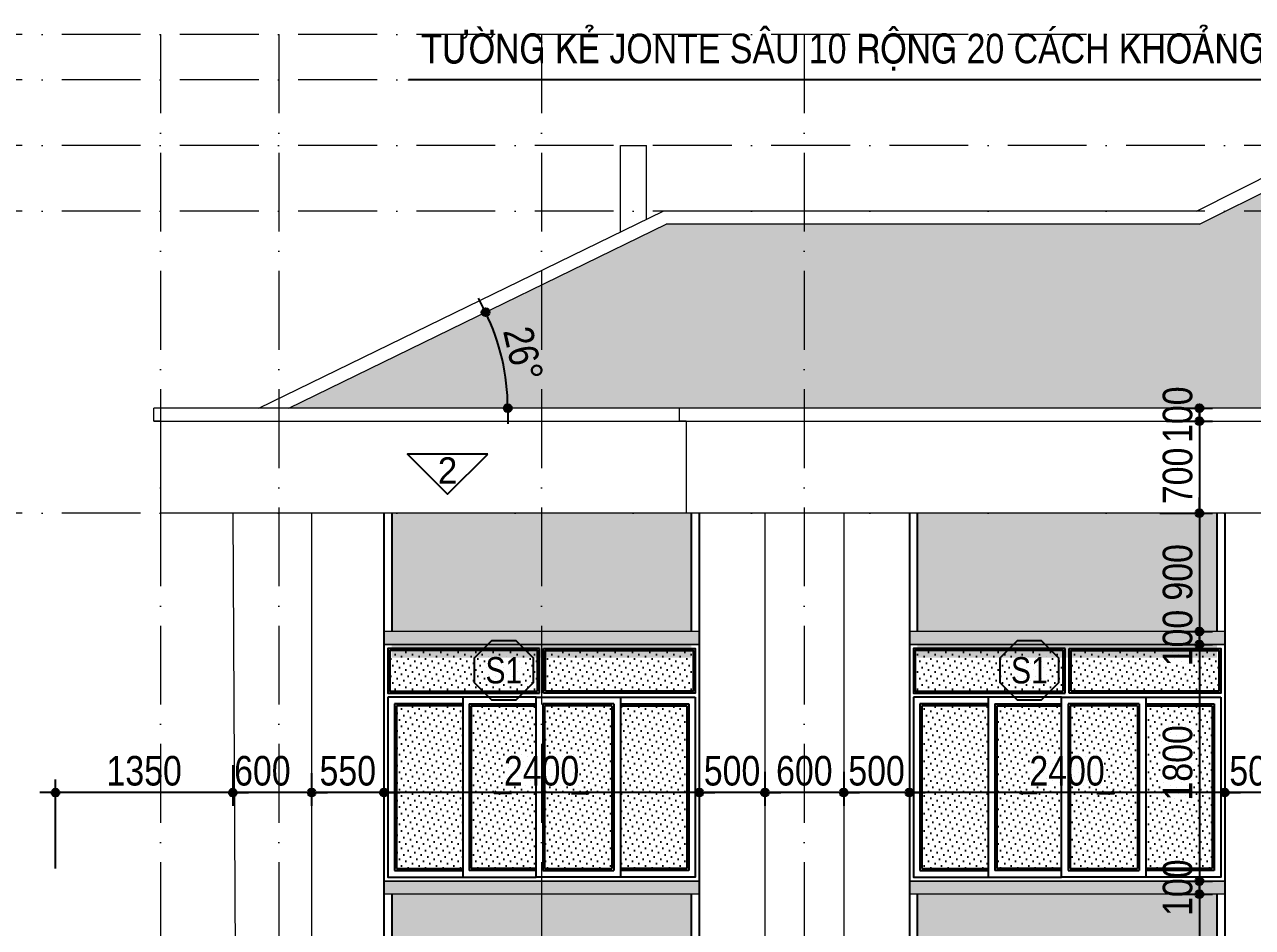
# Model space of a CAD drawing. Extents: x -1107188 to -523840, y 39692 to 514392.
# Drawn here: x -1049659 to -1040312, y 417049 to 423921 of the extents above; entities that cross this region are included whole.
import ezdxf
from ezdxf.enums import TextEntityAlignment as Align

# ---------------------------------------------------------------- set-up
doc = ezdxf.new("R2010")
doc.units = 0
doc.linetypes.add('ACAD_ISO10W100', pattern=[18, 12, -3, 0, -3])
doc.layers.get('DEFPOINTS').update_dxf_attribs({"linetype": 'CONTINUOUS'})
for name, color, linetype in [('DIM', 1, 'CONTINUOUS'), ('DOOR', 20, 'CONTINUOUS'), ('HACTH', 8, 'CONTINUOUS'), ('HATCH', 8, 'CONTINUOUS'), ('HATCHNGOI', 22, 'CONTINUOUS'), ('KINH 1', 142, 'CONTINUOUS'), ('TAGS', 60, 'CONTINUOUS'), ('TEXT', 7, 'CONTINUOUS')]:
    doc.layers.add(name, color=color, linetype=linetype)
doc.layers.add('NET-THAY', color=2, linetype='CONTINUOUS', lineweight=13)
doc.layers.add('TRUC', color=24, linetype='CONTINUOUS', lineweight=0)
doc.styles.add('1', font='', dxfattribs={"height": 250})
doc.styles.add('AVO', font='')
doc.styles.add('HEL-CONDENSE', font='')
doc.styles.add('VNI-HELVE-CONDENSEN', font='')
doc.styles.get('1').set_extended_font_data('VNI-Helve-Condense')
doc.styles.get('AVO').set_extended_font_data('VNI-Avo')
doc.styles.get('HEL-CONDENSE').set_extended_font_data('VNI-Helve-Condense')
doc.styles.get('VNI-HELVE-CONDENSEN').set_extended_font_data('VNI-Helve-Condense')
doc.dimstyles.new('D100', dxfattribs={"dimtxt": 225, "dimasz": 1.2, "dimexe": 100, "dimexo": 0, "dimgap": 50, "dimtad": 1, "dimdec": 0, "dimzin": 13, "dimdsep": 46, "dimtxsty": 'HEL-CONDENSE', "dimblk": 'D50', "dimcen": 0, "dimclrd": 1, "dimclre": 1, "dimclrt": 7, "dimadec": 0, "dimazin": 0, "dimtfac": 1, "dimtdec": 0, "dimtmove": 0, "dimatfit": 3, "dimldrblk": 'D50', "dimfxl": 1, "dimtolj": 1, "dimtzin": 13, "dimarcsym": 0})
pattern_1 = [(37.5, (-2374848.537, 181745.745), (-1.2000235, 36.7059928), [0, -28.956, 0, -32.385, 0, -30.95625]), (7.5, (-2374848.537, 181745.745), (33.7142462, 53.7618825), [0, -15.621, 0, -26.0985, 0, -10.00125]), (327.5, (-2374871.97, 181745.745), (59.3244278, 0.10778885), [0, -9.525, 0, -34.29, 0, -44.7675]), (317.5, (-2374871.97, 181745.745), (57.266734, 16.7196992), [0, -4.7625, 0, -22.479, 0, -25.7175])]
pattern_2 = [(82.5, (-2115125.566, 755289.09), (-70.350659, 65.896356), [0, -76, 0, -85, 0, -81.25]), (52.5, (-2115125.57, 755289.09), (-37.206876, 162.348986), [0, -41, 0, -68.5, 0, -26.25]), (12.5, (-2115169.05, 755245.605), (109.9014636, 110.301619), [0, -25, 0, -90, 0, -117.5]), (2.5, (-2115169.05, 755245.6), (75.252108, 137.313143), [0, -12.5, 0, -59, 0, -67.5])]

# ---------------------------------------------------------------- blocks, each defined once
blk = doc.blocks.new('KH-CUADI')
at = {"layer": 'TAGS'}
blk.add_lwpolyline([(-124, 300), (-300, 124), (-300, -124), (-124, -300), (124, -300), (300, -124), (300, 124), (124, 300)], close=True, dxfattribs=at)
at = {"layer": 'TAGS', "style": 'VNI-HELVE-CONDENSEN'}
blk.add_attdef('D', text='', height=300, dxfattribs=at).set_placement((0, 0), align=Align.MIDDLE)
blk = doc.blocks.new('A$C11FB6725')
at = {"layer": 'KINH 1'}
h = blk.add_hatch(dxfattribs=at)
h.set_pattern_fill('DOTS', color=256, scale=750, angle=45, style=0)
h.set_pattern_definition([(45, (0, 0), (-16.5728, 49.71845), [0, -46.875])])
h.paths.add_polyline_path([(59.6, -459.4), (-1065.4, -459.4), (-1065.4, -769.4), (59.6, -769.4)])
h.paths.add_polyline_path([(1244.6, -459.4), (119.6, -459.4), (119.6, -769.4), (1244.6, -769.4)])
h.paths.add_polyline_path([(1194.6, -879.4), (689.6, -879.4), (689.6, -2119.4), (1194.6, -2119.4)])
h.paths.add_polyline_path([(624.6, -879.4), (113.1, -879.4), (113.1, -2119.4), (624.6, -2119.4)])
h.paths.add_polyline_path([(48.1, -879.4), (-445.4, -879.4), (-445.4, -2119.4), (48.1, -2119.4)])
h.paths.add_polyline_path([(-510.4, -879.4), (-1015.4, -879.4), (-1015.4, -2119.4), (-510.4, -2119.4)])
at = {"layer": 'DOOR'}
for p, q in [((74.6, -784.4), (74.6, -444.4)), ((104.6, -784.4), (104.6, -444.4)), ((48.1, -814.4), (-1080.4, -814.4)), ((-510.4, -814.4), (-510.4, -2184.4)), ((48.1, -814.4), (1259.6, -814.4)), ((689.6, -814.4), (689.6, -2184.4)), ((-510.4, -864.4), (-1030.4, -864.4)), ((-1030.4, -864.4), (-1030.4, -2134.4)), ((-460.4, -864.4), (-460.4, -2134.4)), ((-460.4, -864.4), (48.1, -864.4)), ((639.6, -864.4), (98.1, -864.4)), ((98.1, -864.4), (98.1, -2134.4)), ((639.6, -864.4), (639.6, -2134.4)), ((689.6, -864.4), (1209.6, -864.4)), ((1209.6, -864.4), (1209.6, -2134.4)), ((-1030.4, -2134.4), (-510.4, -2134.4)), ((48.1, -2134.4), (-460.4, -2134.4)), ((98.1, -2134.4), (639.6, -2134.4)), ((1209.6, -2134.4), (689.6, -2134.4))]:
    blk.add_line(p, q, dxfattribs=at)
at = {"layer": 'DOOR', "color": 8}
for p, q in [((-510.4, -879.4), (-1015.4, -879.4)), ((-1015.4, -879.4), (-1015.4, -2119.4)), ((-445.4, -879.4), (-445.4, -2119.4)), ((-445.4, -879.4), (48.1, -879.4)), ((624.6, -879.4), (113.1, -879.4)), ((113.1, -879.4), (113.1, -2119.4)), ((624.6, -879.4), (624.6, -2119.4)), ((689.6, -879.4), (1194.6, -879.4)), ((1194.6, -879.4), (1194.6, -2119.4)), ((-1015.4, -2119.4), (-510.4, -2119.4)), ((48.1, -2119.4), (-445.4, -2119.4)), ((113.1, -2119.4), (624.6, -2119.4)), ((1194.6, -2119.4), (689.6, -2119.4))]:
    blk.add_line(p, q, dxfattribs=at)
at = {"layer": 'DOOR'}
for points in [[(74.6, -444.4), (-1080.4, -444.4), (-1080.4, -784.4), (74.6, -784.4)], [(104.6, -444.4), (1259.6, -444.4), (1259.6, -784.4), (104.6, -784.4)], [(-1080.4, -814.4), (-1080.4, -2184.4), (48.1, -2184.4), (48.1, -814.4)], [(1259.6, -814.4), (1259.6, -2184.4), (48.1, -2184.4), (48.1, -814.4)], [(-138.1, -1548.1), (-268.5, -1548.1), (-255.2, -1527.4)], [(317.3, -1548.1), (447.7, -1548.1), (434.4, -1527.4)]]:
    blk.add_lwpolyline(points, dxfattribs=at)
at = {"layer": 'DOOR', "color": 8}
for points in [[(59.6, -769.4), (59.6, -459.4), (-1065.4, -459.4), (-1065.4, -769.4), (59.6, -769.4)], [(119.6, -769.4), (119.6, -459.4), (1244.6, -459.4), (1244.6, -769.4), (119.6, -769.4)]]:
    blk.add_lwpolyline(points, close=True, dxfattribs=at)
at = {"layer": 'NET-THAY'}
for p, q in [((-1110.4, -414.4), (1289.6, -414.4)), ((1289.6, -2214.4), (1289.6, -414.4)), ((-1110.4, -2214.4), (1289.6, -2214.4))]:
    blk.add_line(p, q, dxfattribs=at)
blk.add_lwpolyline([(-1110.4, -414.4), (-1110.4, -2214.4)], dxfattribs=at)
at = {"layer": 'TAGS', "linetype": 'Continuous'}
ref = blk.add_blockref('KH-CUADI', (-197.3, -609.5), dxfattribs=dict(at, xscale=0.75, yscale=0.75, zscale=0.75, rotation=180))
ref.add_attrib('D', 'S1', dxfattribs={"color": 7, "height": 200, "style": 'VNI-HELVE-CONDENSEN'}).set_placement((-197.3, -609.5), align=Align.MIDDLE)
blk = doc.blocks.new('D50')
at = {"layer": 'DIM'}
blk.add_hatch(color=256, dxfattribs=at).paths.add_polyline_path([(25, 0, 1), (-25, 0, 1)])
blk.add_line((25, 0), (100, 0), dxfattribs=at)
blk.add_circle((0, 0), 25, dxfattribs=at)
blk = doc.blocks.new('*D936')
at = {"layer": 'DEFPOINTS', "color": 0, "linetype": 'Continuous', "transparency": 16777216}
for p in [(-1040966.2, 421001.6), (-1040966.2, 420901.6), (-1040716.2, 420901.6)]:
    blk.add_point(p, dxfattribs=at)
at = {"layer": 'DIM', "color": 1, "linetype": 'Continuous', "lineweight": -2, "transparency": 16777216}
for p, q in [((-1040966.2, 421001.6), (-1040616.2, 421001.6)), ((-1040716.2, 421002.8), (-1040716.2, 421004)), ((-1040716.2, 421001.6), (-1040716.2, 420901.6)), ((-1040966.2, 420901.6), (-1040616.2, 420901.6)), ((-1040716.2, 420900.4), (-1040716.2, 420899.2))]:
    blk.add_line(p, q, dxfattribs=at)
at = {"layer": 'DIM', "color": 1, "linetype": 'Continuous', "lineweight": -2, "transparency": 16777216, "xscale": 1.199999999999999, "yscale": 1.199999999999999, "zscale": 1.199999999999999}
for p, rotation in [((-1040716.2, 421001.6), 270), ((-1040716.2, 420901.6), 90)]:
    blk.add_blockref('D50', p, dxfattribs=dict(at, rotation=rotation))
at = {"layer": 'DIM', "color": 7, "linetype": 'Continuous', "transparency": 16777216, "insert": (-1040881.1, 420951.6), "char_height": 225, "attachment_point": 5, "rotation": 90, "style": 'HEL-CONDENSE'}
blk.add_mtext('\\A1;100', dxfattribs=at)
blk = doc.blocks.new('*D937')
at = {"layer": 'DEFPOINTS', "color": 0, "linetype": 'Continuous', "transparency": 16777216}
for p in [(-1040966.2, 420901.6), (-1041016.2, 420201.6), (-1040716.2, 420201.6)]:
    blk.add_point(p, dxfattribs=at)
at = {"layer": 'DIM', "color": 1, "linetype": 'Continuous', "lineweight": -2, "transparency": 16777216}
for p, q in [((-1040966.2, 420901.6), (-1040616.2, 420901.6)), ((-1040716.2, 420900.4), (-1040716.2, 420202.8)), ((-1041016.2, 420201.6), (-1040616.2, 420201.6))]:
    blk.add_line(p, q, dxfattribs=at)
at = {"layer": 'DIM', "color": 1, "linetype": 'Continuous', "lineweight": -2, "transparency": 16777216, "xscale": 1.199999999999999, "yscale": 1.199999999999999, "zscale": 1.199999999999999}
for p, rotation in [((-1040716.2, 420901.6), 90), ((-1040716.2, 420201.6), 270)]:
    blk.add_blockref('D50', p, dxfattribs=dict(at, rotation=rotation))
at = {"layer": 'DIM', "color": 7, "linetype": 'Continuous', "transparency": 16777216, "insert": (-1040881.1, 420485.8), "char_height": 225, "attachment_point": 5, "rotation": 90, "style": 'HEL-CONDENSE'}
blk.add_mtext('\\A1;700', dxfattribs=at)
blk = doc.blocks.new('*D944')
at = {"layer": 'DEFPOINTS', "color": 0, "linetype": 'Continuous', "transparency": 16777216}
for p in [(-1040523.3, 418301.6), (-1040023.3, 418301.6), (-1040523.3, 418075.2)]:
    blk.add_point(p, dxfattribs=at)
at = {"layer": 'DIM', "color": 1, "linetype": 'Continuous', "lineweight": -2, "transparency": 16777216}
for p, q in [((-1040523.3, 418301.6), (-1040523.3, 417975.2)), ((-1040023.3, 418301.6), (-1040023.3, 417975.2)), ((-1040024.5, 418075.2), (-1040522.1, 418075.2))]:
    blk.add_line(p, q, dxfattribs=at)
at = {"layer": 'DIM', "color": 1, "linetype": 'Continuous', "lineweight": -2, "transparency": 16777216, "xscale": 1.199999999999999, "yscale": 1.199999999999999, "zscale": 1.199999999999999, "rotation": 180}
blk.add_blockref('D50', (-1040523.3, 418075.2), dxfattribs=at)
at = {"layer": 'DIM', "color": 1, "linetype": 'Continuous', "lineweight": -2, "transparency": 16777216, "xscale": 1.199999999999999, "yscale": 1.199999999999999, "zscale": 1.199999999999999}
blk.add_blockref('D50', (-1040023.3, 418075.2), dxfattribs=at)
at = {"layer": 'DIM', "color": 7, "linetype": 'Continuous', "transparency": 16777216, "insert": (-1040273.3, 418240.1), "char_height": 225, "attachment_point": 5, "style": 'HEL-CONDENSE'}
blk.add_mtext('\\A1;500', dxfattribs=at)
blk = doc.blocks.new('*D945')
at = {"layer": 'DEFPOINTS', "color": 0, "linetype": 'Continuous', "transparency": 16777216}
for p in [(-1042923.3, 418301.6), (-1040523.3, 418301.6), (-1042923.3, 418075.2)]:
    blk.add_point(p, dxfattribs=at)
at = {"layer": 'DIM', "color": 1, "linetype": 'Continuous', "lineweight": -2, "transparency": 16777216}
for p, q in [((-1042923.3, 418301.6), (-1042923.3, 417975.2)), ((-1040523.3, 418301.6), (-1040523.3, 417975.2)), ((-1040524.5, 418075.2), (-1042922.1, 418075.2))]:
    blk.add_line(p, q, dxfattribs=at)
at = {"layer": 'DIM', "color": 1, "linetype": 'Continuous', "lineweight": -2, "transparency": 16777216, "xscale": 1.199999999999999, "yscale": 1.199999999999999, "zscale": 1.199999999999999, "rotation": 180}
blk.add_blockref('D50', (-1042923.3, 418075.2), dxfattribs=at)
at = {"layer": 'DIM', "color": 1, "linetype": 'Continuous', "lineweight": -2, "transparency": 16777216, "xscale": 1.199999999999999, "yscale": 1.199999999999999, "zscale": 1.199999999999999}
blk.add_blockref('D50', (-1040523.3, 418075.2), dxfattribs=at)
at = {"layer": 'DIM', "color": 7, "linetype": 'Continuous', "transparency": 16777216, "insert": (-1041723.3, 418240.1), "char_height": 225, "attachment_point": 5, "style": 'HEL-CONDENSE'}
blk.add_mtext('\\A1;2400', dxfattribs=at)
blk = doc.blocks.new('*D946')
at = {"layer": 'DEFPOINTS', "color": 0, "linetype": 'Continuous', "transparency": 16777216}
for p in [(-1042923.3, 418301.6), (-1043423.3, 418232.8), (-1043423.3, 418075.2)]:
    blk.add_point(p, dxfattribs=at)
at = {"layer": 'DIM', "color": 1, "linetype": 'Continuous', "lineweight": -2, "transparency": 16777216}
for p, q in [((-1042923.3, 418301.6), (-1042923.3, 417975.2)), ((-1043423.3, 418232.8), (-1043423.3, 417975.2)), ((-1042924.5, 418075.2), (-1043422.1, 418075.2))]:
    blk.add_line(p, q, dxfattribs=at)
at = {"layer": 'DIM', "color": 1, "linetype": 'Continuous', "lineweight": -2, "transparency": 16777216, "xscale": 1.199999999999999, "yscale": 1.199999999999999, "zscale": 1.199999999999999, "rotation": 180}
blk.add_blockref('D50', (-1043423.3, 418075.2), dxfattribs=at)
at = {"layer": 'DIM', "color": 1, "linetype": 'Continuous', "lineweight": -2, "transparency": 16777216, "xscale": 1.199999999999999, "yscale": 1.199999999999999, "zscale": 1.199999999999999}
blk.add_blockref('D50', (-1042923.3, 418075.2), dxfattribs=at)
at = {"layer": 'DIM', "color": 7, "linetype": 'Continuous', "transparency": 16777216, "insert": (-1043173.3, 418240.1), "char_height": 225, "attachment_point": 5, "style": 'HEL-CONDENSE'}
blk.add_mtext('\\A1;500', dxfattribs=at)
blk = doc.blocks.new('*D947')
at = {"layer": 'DEFPOINTS', "color": 0, "linetype": 'Continuous', "transparency": 16777216}
for p in [(-1044023.3, 418232.8), (-1043423.3, 418232.8), (-1044023.3, 418075.2)]:
    blk.add_point(p, dxfattribs=at)
at = {"layer": 'DIM', "color": 1, "linetype": 'Continuous', "lineweight": -2, "transparency": 16777216}
for p, q in [((-1044023.3, 418232.8), (-1044023.3, 417975.2)), ((-1043423.3, 418232.8), (-1043423.3, 417975.2)), ((-1043424.5, 418075.2), (-1044022.1, 418075.2))]:
    blk.add_line(p, q, dxfattribs=at)
at = {"layer": 'DIM', "color": 1, "linetype": 'Continuous', "lineweight": -2, "transparency": 16777216, "xscale": 1.199999999999999, "yscale": 1.199999999999999, "zscale": 1.199999999999999, "rotation": 180}
blk.add_blockref('D50', (-1044023.3, 418075.2), dxfattribs=at)
at = {"layer": 'DIM', "color": 1, "linetype": 'Continuous', "lineweight": -2, "transparency": 16777216, "xscale": 1.199999999999999, "yscale": 1.199999999999999, "zscale": 1.199999999999999}
blk.add_blockref('D50', (-1043423.3, 418075.2), dxfattribs=at)
at = {"layer": 'DIM', "color": 7, "linetype": 'Continuous', "transparency": 16777216, "insert": (-1043723.3, 418240.1), "char_height": 225, "attachment_point": 5, "style": 'HEL-CONDENSE'}
blk.add_mtext('\\A1;600', dxfattribs=at)
blk = doc.blocks.new('*D948')
at = {"layer": 'DEFPOINTS', "color": 0, "linetype": 'Continuous', "transparency": 16777216}
for p in [(-1044523.3, 418232.8), (-1044023.3, 418232.8), (-1044523.3, 418075.2)]:
    blk.add_point(p, dxfattribs=at)
at = {"layer": 'DIM', "color": 1, "linetype": 'Continuous', "lineweight": -2, "transparency": 16777216}
for p, q in [((-1044523.3, 418232.8), (-1044523.3, 417975.2)), ((-1044023.3, 418232.8), (-1044023.3, 417975.2)), ((-1044024.5, 418075.2), (-1044522.1, 418075.2))]:
    blk.add_line(p, q, dxfattribs=at)
at = {"layer": 'DIM', "color": 1, "linetype": 'Continuous', "lineweight": -2, "transparency": 16777216, "xscale": 1.199999999999999, "yscale": 1.199999999999999, "zscale": 1.199999999999999, "rotation": 180}
blk.add_blockref('D50', (-1044523.3, 418075.2), dxfattribs=at)
at = {"layer": 'DIM', "color": 1, "linetype": 'Continuous', "lineweight": -2, "transparency": 16777216, "xscale": 1.199999999999999, "yscale": 1.199999999999999, "zscale": 1.199999999999999}
blk.add_blockref('D50', (-1044023.3, 418075.2), dxfattribs=at)
at = {"layer": 'DIM', "color": 7, "linetype": 'Continuous', "transparency": 16777216, "insert": (-1044273.3, 418240.1), "char_height": 225, "attachment_point": 5, "style": 'HEL-CONDENSE'}
blk.add_mtext('\\A1;500', dxfattribs=at)
blk = doc.blocks.new('*D949')
at = {"layer": 'DEFPOINTS', "color": 0, "linetype": 'Continuous', "transparency": 16777216}
for p in [(-1046923.3, 418301.6), (-1044523.3, 418232.8), (-1046923.3, 418075.2)]:
    blk.add_point(p, dxfattribs=at)
at = {"layer": 'DIM', "color": 1, "linetype": 'Continuous', "lineweight": -2, "transparency": 16777216}
for p, q in [((-1046923.3, 418301.6), (-1046923.3, 417975.2)), ((-1044523.3, 418232.8), (-1044523.3, 417975.2)), ((-1044524.5, 418075.2), (-1046922.1, 418075.2))]:
    blk.add_line(p, q, dxfattribs=at)
at = {"layer": 'DIM', "color": 1, "linetype": 'Continuous', "lineweight": -2, "transparency": 16777216, "xscale": 1.199999999999999, "yscale": 1.199999999999999, "zscale": 1.199999999999999, "rotation": 180}
blk.add_blockref('D50', (-1046923.3, 418075.2), dxfattribs=at)
at = {"layer": 'DIM', "color": 1, "linetype": 'Continuous', "lineweight": -2, "transparency": 16777216, "xscale": 1.199999999999999, "yscale": 1.199999999999999, "zscale": 1.199999999999999}
blk.add_blockref('D50', (-1044523.3, 418075.2), dxfattribs=at)
at = {"layer": 'DIM', "color": 7, "linetype": 'Continuous', "transparency": 16777216, "insert": (-1045723.3, 418240.1), "char_height": 225, "attachment_point": 5, "style": 'HEL-CONDENSE'}
blk.add_mtext('\\A1;2400', dxfattribs=at)
blk = doc.blocks.new('*D950')
at = {"layer": 'DEFPOINTS', "color": 0, "linetype": 'Continuous', "transparency": 16777216}
for p in [(-1046923.3, 418301.6), (-1047473.3, 418224.1), (-1047473.3, 418075.2)]:
    blk.add_point(p, dxfattribs=at)
at = {"layer": 'DIM', "color": 1, "linetype": 'Continuous', "lineweight": -2, "transparency": 16777216}
for p, q in [((-1046923.3, 418301.6), (-1046923.3, 417975.2)), ((-1047473.3, 418224.1), (-1047473.3, 417975.2)), ((-1046924.5, 418075.2), (-1047472.1, 418075.2))]:
    blk.add_line(p, q, dxfattribs=at)
at = {"layer": 'DIM', "color": 1, "linetype": 'Continuous', "lineweight": -2, "transparency": 16777216, "xscale": 1.199999999999999, "yscale": 1.199999999999999, "zscale": 1.199999999999999, "rotation": 180}
blk.add_blockref('D50', (-1047473.3, 418075.2), dxfattribs=at)
at = {"layer": 'DIM', "color": 1, "linetype": 'Continuous', "lineweight": -2, "transparency": 16777216, "xscale": 1.199999999999999, "yscale": 1.199999999999999, "zscale": 1.199999999999999}
blk.add_blockref('D50', (-1046923.3, 418075.2), dxfattribs=at)
at = {"layer": 'DIM', "color": 7, "linetype": 'Continuous', "transparency": 16777216, "insert": (-1047198.3, 418240.1), "char_height": 225, "attachment_point": 5, "style": 'HEL-CONDENSE'}
blk.add_mtext('\\A1;550', dxfattribs=at)
blk = doc.blocks.new('*D951')
at = {"layer": 'DEFPOINTS', "color": 0, "linetype": 'Continuous', "transparency": 16777216}
for p in [(-1048073.3, 418285.1), (-1047473.3, 418224.1), (-1048073.3, 418075.2)]:
    blk.add_point(p, dxfattribs=at)
at = {"layer": 'DIM', "color": 1, "linetype": 'Continuous', "lineweight": -2, "transparency": 16777216}
for p, q in [((-1048073.3, 418285.1), (-1048073.3, 417975.2)), ((-1047473.3, 418224.1), (-1047473.3, 417975.2)), ((-1047474.5, 418075.2), (-1048072.1, 418075.2))]:
    blk.add_line(p, q, dxfattribs=at)
at = {"layer": 'DIM', "color": 1, "linetype": 'Continuous', "lineweight": -2, "transparency": 16777216, "xscale": 1.199999999999999, "yscale": 1.199999999999999, "zscale": 1.199999999999999, "rotation": 180}
blk.add_blockref('D50', (-1048073.3, 418075.2), dxfattribs=at)
at = {"layer": 'DIM', "color": 1, "linetype": 'Continuous', "lineweight": -2, "transparency": 16777216, "xscale": 1.199999999999999, "yscale": 1.199999999999999, "zscale": 1.199999999999999}
blk.add_blockref('D50', (-1047473.3, 418075.2), dxfattribs=at)
at = {"layer": 'DIM', "color": 7, "linetype": 'Continuous', "transparency": 16777216, "insert": (-1047848.3, 418240.1), "char_height": 225, "attachment_point": 5, "style": 'HEL-CONDENSE'}
blk.add_mtext('\\A1;600', dxfattribs=at)
blk = doc.blocks.new('*D952')
at = {"layer": 'DEFPOINTS', "color": 0, "linetype": 'Continuous', "transparency": 16777216}
for p in [(-1048073.3, 418285.1), (-1049423.3, 418075.2), (-1049423.3, 417498.4)]:
    blk.add_point(p, dxfattribs=at)
at = {"layer": 'DIM', "color": 1, "linetype": 'Continuous', "lineweight": -2, "transparency": 16777216}
for p, q in [((-1048073.3, 418285.1), (-1048073.3, 417975.2)), ((-1049423.3, 417498.4), (-1049423.3, 418175.2)), ((-1048074.5, 418075.2), (-1049422.1, 418075.2))]:
    blk.add_line(p, q, dxfattribs=at)
at = {"layer": 'DIM', "color": 1, "linetype": 'Continuous', "lineweight": -2, "transparency": 16777216, "xscale": 1.199999999999999, "yscale": 1.199999999999999, "zscale": 1.199999999999999, "rotation": 180}
blk.add_blockref('D50', (-1049423.3, 418075.2), dxfattribs=at)
at = {"layer": 'DIM', "color": 1, "linetype": 'Continuous', "lineweight": -2, "transparency": 16777216, "xscale": 1.199999999999999, "yscale": 1.199999999999999, "zscale": 1.199999999999999}
blk.add_blockref('D50', (-1048073.3, 418075.2), dxfattribs=at)
at = {"layer": 'DIM', "color": 7, "linetype": 'Continuous', "transparency": 16777216, "insert": (-1048748.3, 418240.1), "char_height": 225, "attachment_point": 5, "style": 'HEL-CONDENSE'}
blk.add_mtext('\\A1;1350', dxfattribs=at)
blk = doc.blocks.new('*D953')
at = {"layer": 'DEFPOINTS', "color": 0, "linetype": 'Continuous', "transparency": 16777216}
for p in [(-1040798.7, 420201.6), (-1040798.7, 419301.6), (-1040716.2, 419301.6)]:
    blk.add_point(p, dxfattribs=at)
at = {"layer": 'DIM', "color": 1, "linetype": 'Continuous', "lineweight": -2, "transparency": 16777216}
for p, q in [((-1040798.7, 420201.6), (-1040616.2, 420201.6)), ((-1040716.2, 420200.4), (-1040716.2, 419302.8)), ((-1040798.7, 419301.6), (-1040616.2, 419301.6))]:
    blk.add_line(p, q, dxfattribs=at)
at = {"layer": 'DIM', "color": 1, "linetype": 'Continuous', "lineweight": -2, "transparency": 16777216, "xscale": 1.199999999999999, "yscale": 1.199999999999999, "zscale": 1.199999999999999}
for p, rotation in [((-1040716.2, 420201.6), 90), ((-1040716.2, 419301.6), 270)]:
    blk.add_blockref('D50', p, dxfattribs=dict(at, rotation=rotation))
at = {"layer": 'DIM', "color": 7, "linetype": 'Continuous', "transparency": 16777216, "insert": (-1040881.1, 419751.6), "char_height": 225, "attachment_point": 5, "rotation": 90, "style": 'HEL-CONDENSE'}
blk.add_mtext('\\A1;900', dxfattribs=at)
blk = doc.blocks.new('*D954')
at = {"layer": 'DEFPOINTS', "color": 0, "linetype": 'Continuous', "transparency": 16777216}
for p in [(-1040798.7, 419301.6), (-1040906.7, 419201.6), (-1040716.2, 419201.6)]:
    blk.add_point(p, dxfattribs=at)
at = {"layer": 'DIM', "color": 1, "linetype": 'Continuous', "lineweight": -2, "transparency": 16777216}
for p, q in [((-1040798.7, 419301.6), (-1040616.2, 419301.6)), ((-1040716.2, 419302.8), (-1040716.2, 419304)), ((-1040716.2, 419301.6), (-1040716.2, 419201.6)), ((-1040906.7, 419201.6), (-1040616.2, 419201.6)), ((-1040716.2, 419200.4), (-1040716.2, 419199.2))]:
    blk.add_line(p, q, dxfattribs=at)
at = {"layer": 'DIM', "color": 1, "linetype": 'Continuous', "lineweight": -2, "transparency": 16777216, "xscale": 1.199999999999999, "yscale": 1.199999999999999, "zscale": 1.199999999999999}
for p, rotation in [((-1040716.2, 419301.6), 270), ((-1040716.2, 419201.6), 90)]:
    blk.add_blockref('D50', p, dxfattribs=dict(at, rotation=rotation))
at = {"layer": 'DIM', "color": 7, "linetype": 'Continuous', "transparency": 16777216, "insert": (-1040881.1, 419251.6), "char_height": 225, "attachment_point": 5, "rotation": 90, "style": 'HEL-CONDENSE'}
blk.add_mtext('\\A1;100', dxfattribs=at)
blk = doc.blocks.new('*D955')
at = {"layer": 'DEFPOINTS', "color": 0, "linetype": 'Continuous', "transparency": 16777216}
for p in [(-1040906.7, 419201.6), (-1040906.7, 417401.6), (-1040716.2, 417401.6)]:
    blk.add_point(p, dxfattribs=at)
at = {"layer": 'DIM', "color": 1, "linetype": 'Continuous', "lineweight": -2, "transparency": 16777216}
for p, q in [((-1040906.7, 419201.6), (-1040616.2, 419201.6)), ((-1040716.2, 419200.4), (-1040716.2, 417402.8)), ((-1040906.7, 417401.6), (-1040616.2, 417401.6))]:
    blk.add_line(p, q, dxfattribs=at)
at = {"layer": 'DIM', "color": 1, "linetype": 'Continuous', "lineweight": -2, "transparency": 16777216, "xscale": 1.199999999999999, "yscale": 1.199999999999999, "zscale": 1.199999999999999}
for p, rotation in [((-1040716.2, 419201.6), 90), ((-1040716.2, 417401.6), 270)]:
    blk.add_blockref('D50', p, dxfattribs=dict(at, rotation=rotation))
at = {"layer": 'DIM', "color": 7, "linetype": 'Continuous', "transparency": 16777216, "insert": (-1040881.1, 418301.6), "char_height": 225, "attachment_point": 5, "rotation": 90, "style": 'HEL-CONDENSE'}
blk.add_mtext('\\A1;1800', dxfattribs=at)
blk = doc.blocks.new('*D956')
at = {"layer": 'DEFPOINTS', "color": 0, "linetype": 'Continuous', "transparency": 16777216}
for p in [(-1040906.7, 417401.6), (-1040906.7, 417301.6), (-1040716.2, 417301.6)]:
    blk.add_point(p, dxfattribs=at)
at = {"layer": 'DIM', "color": 1, "linetype": 'Continuous', "lineweight": -2, "transparency": 16777216}
for p, q in [((-1040906.7, 417401.6), (-1040616.2, 417401.6)), ((-1040716.2, 417402.8), (-1040716.2, 417404)), ((-1040716.2, 417401.6), (-1040716.2, 417301.6)), ((-1040906.7, 417301.6), (-1040616.2, 417301.6)), ((-1040716.2, 417300.4), (-1040716.2, 417299.2))]:
    blk.add_line(p, q, dxfattribs=at)
at = {"layer": 'DIM', "color": 1, "linetype": 'Continuous', "lineweight": -2, "transparency": 16777216, "xscale": 1.199999999999999, "yscale": 1.199999999999999, "zscale": 1.199999999999999}
for p, rotation in [((-1040716.2, 417401.6), 270), ((-1040716.2, 417301.6), 90)]:
    blk.add_blockref('D50', p, dxfattribs=dict(at, rotation=rotation))
at = {"layer": 'DIM', "color": 7, "linetype": 'Continuous', "transparency": 16777216, "insert": (-1040881.1, 417351.6), "char_height": 225, "attachment_point": 5, "rotation": 90, "style": 'HEL-CONDENSE'}
blk.add_mtext('\\A1;100', dxfattribs=at)
blk = doc.blocks.new('*D957')
at = {"layer": 'DEFPOINTS', "color": 0, "linetype": 'Continuous', "transparency": 16777216}
for p in [(-1040906.7, 417301.6), (-1040906.7, 415701.6), (-1040716.2, 415701.6)]:
    blk.add_point(p, dxfattribs=at)
at = {"layer": 'DIM', "color": 1, "linetype": 'Continuous', "lineweight": -2, "transparency": 16777216}
for p, q in [((-1040906.7, 417301.6), (-1040616.2, 417301.6)), ((-1040716.2, 417300.4), (-1040716.2, 415702.8)), ((-1040906.7, 415701.6), (-1040616.2, 415701.6))]:
    blk.add_line(p, q, dxfattribs=at)
at = {"layer": 'DIM', "color": 1, "linetype": 'Continuous', "lineweight": -2, "transparency": 16777216, "xscale": 1.199999999999999, "yscale": 1.199999999999999, "zscale": 1.199999999999999}
for p, rotation in [((-1040716.2, 417301.6), 90), ((-1040716.2, 415701.6), 270)]:
    blk.add_blockref('D50', p, dxfattribs=dict(at, rotation=rotation))
at = {"layer": 'DIM', "color": 7, "linetype": 'Continuous', "transparency": 16777216, "insert": (-1040881.1, 416501.6), "char_height": 225, "attachment_point": 5, "rotation": 90, "style": 'HEL-CONDENSE'}
blk.add_mtext('\\A1;1600', dxfattribs=at)
blk = doc.blocks.new('TUONG-NAM')
at = {"layer": 'TAGS'}
blk.add_lwpolyline([(-453, -453), (453, -453), (0, 0)], close=True, dxfattribs=at)
at = {"layer": 'TAGS', "linetype": 'Continuous', "style": 'AVO'}
blk.add_attdef('KH-TUONG', text='', height=250, dxfattribs=at).set_placement((0, -269), align=Align.MIDDLE_CENTER)
blk = doc.blocks.new('*D1031')
at = {"layer": 'DEFPOINTS', "color": 0, "linetype": 'Continuous', "transparency": 16777216}
for p in [(-1038722.7, 423402.3), (-1035178.2, 421431.6), (-1048673.3, 421001.6), (-1033800.6, 421001.6), (-1032773.3, 421001.6)]:
    blk.add_point(p, dxfattribs=at)
at = {"layer": 'DIM', "color": 1, "linetype": 'Continuous', "lineweight": -2, "transparency": 16777216}
blk.add_arc((-1033800.6, 421001.6), 1443.2, 154.04764, 179.95236, dxfattribs=at)
at = {"layer": 'DIM', "color": 1, "linetype": 'Continuous', "lineweight": -2, "transparency": 16777216, "xscale": 1.199999999999999, "yscale": 1.199999999999999, "zscale": 1.199999999999999}
for p, rotation in [((-1035097.7, 421634.3), 64.02382078973689), ((-1035243.7, 421001.6), 269.976179210263)]:
    blk.add_blockref('D50', p, dxfattribs=dict(at, rotation=rotation))
at = {"layer": 'DIM', "color": 7, "linetype": 'Continuous', "transparency": 16777216, "insert": (-1035367.4, 421363.4), "char_height": 225, "attachment_point": 5, "rotation": 77, "style": 'HEL-CONDENSE'}
blk.add_mtext('\\A1;26°', dxfattribs=at)
blk = doc.blocks.new('*D1032')
at = {"layer": 'DEFPOINTS', "color": 0, "linetype": 'Continuous', "transparency": 16777216}
for p in [(-1044775.7, 422401.6), (-1046000, 421252.5), (-1048673.3, 421001.6), (-1047646.1, 421001.6), (-1032773.3, 421001.6)]:
    blk.add_point(p, dxfattribs=at)
at = {"layer": 'HATCHNGOI', "color": 1, "linetype": 'Continuous', "lineweight": -2, "transparency": 16777216}
blk.add_arc((-1047646.1, 421001.6), 1665.1, 0.04129, 25.95871, dxfattribs=at)
at = {"layer": 'HATCHNGOI', "color": 1, "linetype": 'Continuous', "lineweight": -2, "transparency": 16777216, "xscale": 1.199999999999999, "yscale": 1.199999999999999, "zscale": 1.199999999999999}
for p, rotation in [((-1046149.5, 421731.6), 115.9793538671573), ((-1045981, 421001.6), 270.020646132841)]:
    blk.add_blockref('D50', p, dxfattribs=dict(at, rotation=rotation))
at = {"layer": 'HATCHNGOI', "color": 7, "linetype": 'Continuous', "transparency": 16777216, "insert": (-1045863, 421413.3), "char_height": 225, "attachment_point": 5, "rotation": 283, "style": 'HEL-CONDENSE'}
blk.add_mtext('\\A1;26°', dxfattribs=at)

msp = doc.modelspace()

# ---------------------------------------------------------------- hatches: boundary and pattern name
at = {"layer": 'HACTH'}
h = msp.add_hatch(dxfattribs=at)
h.set_pattern_fill('AR-SAND', color=256, scale=50, angle=45, style=0)
h.set_pattern_definition(pattern_2)
h.paths.add_polyline_path([(-1045723.323, 420201.638), (-1046863.323, 420201.638), (-1046863.323, 419101.638), (-1045723.323, 419101.638)])
h.paths.add_polyline_path([(-1044583.323, 420201.638), (-1045723.323, 420201.638), (-1045723.323, 419101.638), (-1044583.323, 419101.638)])
h.paths.add_polyline_path([(-1044583.318, 417301.638), (-1045723.323, 417301.638), (-1045723.323, 416601.638), (-1044583.32, 416601.638)])
h.paths.add_polyline_path([(-1045723.323, 417301.638), (-1046863.318, 417301.638), (-1046863.32, 416601.638), (-1045723.323, 416601.638)])
h.paths.add_polyline_path([(-1045723.323, 416601.638), (-1046863.32, 416601.638), (-1046863.323, 415501.638), (-1045723.323, 415501.638)])
h.paths.add_polyline_path([(-1044583.32, 416601.638), (-1045723.323, 416601.638), (-1045723.323, 415501.638), (-1044583.323, 415501.638)])
h.paths.add_polyline_path([(-1044583.323, 413701.638), (-1045723.323, 413701.638), (-1045723.323, 413001.638), (-1044583.323, 413001.638)])
h.paths.add_polyline_path([(-1045723.323, 413701.638), (-1046863.323, 413701.638), (-1046863.323, 413001.638), (-1045723.323, 413001.638)])
h.paths.add_polyline_path([(-1045723.323, 413001.638), (-1046863.323, 413001.638), (-1046863.323, 412651.638), (-1045723.323, 412651.638)])
h.paths.add_polyline_path([(-1044583.323, 413001.638), (-1045723.323, 413001.638), (-1045723.323, 412651.638), (-1044583.323, 412651.638)])
h = msp.add_hatch(dxfattribs=at)
h.set_pattern_fill('AR-SAND', color=256, scale=50, angle=45, style=0)
h.set_pattern_definition(pattern_2)
h.paths.add_polyline_path([(-1040583.323, 413001.638), (-1042863.323, 413001.638), (-1042863.323, 412651.638), (-1040583.323, 412651.638)])
h.paths.add_polyline_path([(-1040583.323, 413701.638), (-1042863.323, 413701.638), (-1042863.323, 413001.638), (-1040583.323, 413001.638)])
h.paths.add_polyline_path([(-1040583.32, 416601.638), (-1042863.32, 416601.638), (-1042863.323, 415501.638), (-1040583.323, 415501.638)])
h.paths.add_polyline_path([(-1040583.318, 417301.638), (-1042863.318, 417301.638), (-1042863.32, 416601.638), (-1040583.32, 416601.638)])
h.paths.add_polyline_path([(-1040583.323, 420201.638), (-1042863.323, 420201.638), (-1042863.323, 419101.638), (-1040583.323, 419101.638)])
at = {"layer": 'HATCH'}
h = msp.add_hatch(dxfattribs=at)
h.set_pattern_fill('AR-SAND', color=256, scale=0.75, style=0)
h.set_pattern_definition(pattern_1)
h.paths.add_polyline_path([(-1046923.328, 419301.638), (-1044523.328, 419301.638), (-1044523.328, 419201.638), (-1046923.328, 419201.638)])
h = msp.add_hatch(dxfattribs=at)
h.set_pattern_fill('AR-SAND', color=256, scale=0.75, style=0)
h.set_pattern_definition(pattern_1)
h.paths.add_polyline_path([(-1042923.328, 419301.638), (-1040523.328, 419301.638), (-1040523.328, 419201.638), (-1042923.328, 419201.638)])
h = msp.add_hatch(dxfattribs=at)
h.set_pattern_fill('AR-SAND', color=256, scale=0.75, style=0)
h.set_pattern_definition(pattern_1)
h.paths.add_polyline_path([(-1046923.318, 417401.638), (-1044523.318, 417401.638), (-1044523.318, 417301.638), (-1046923.318, 417301.638)])
h = msp.add_hatch(dxfattribs=at)
h.set_pattern_fill('AR-SAND', color=256, scale=0.75, style=0)
h.set_pattern_definition(pattern_1)
h.paths.add_polyline_path([(-1042923.318, 417401.638), (-1040523.318, 417401.638), (-1040523.318, 417301.638), (-1042923.318, 417301.638)])
at = {"layer": 'HATCHNGOI'}
h = msp.add_hatch(dxfattribs=at)
h.set_pattern_fill('AR-RSHKE', color=14, scale=0.75, angle=180, style=0)
h.set_pattern_definition([(180, (-2374848.54, 181745.75), (-485.775, -228.6), [114.3, -95.25, 133.35, -57.15, 171.45, -76.2]), (180, (-2374962.84, 181736.22), (-485.775, -228.6), [95.25, -361.95, 76.2, -114.3]), (180, (-2375191.44, 181760.03), (-485.775, -228.6), [57.15, -590.55]), (270, (-2374848.54, 181745.75), (161.925, -228.6), [219.075, -695.325]), (270, (-2374962.84, 181745.75), (161.925, -228.6), [214.3125, -700.0875]), (270, (-2375058.09, 181745.75), (161.925, -228.6), [200.025, -714.375]), (270, (-2375191.44, 181760.03), (161.925, -228.6), [219.075, -695.325]), (270, (-2375248.59, 181760.03), (161.925, -228.6), [219.075, -695.325]), (270, (-2375420.04, 181745.75), (161.925, -228.6), [209.55, -704.85])])
h.paths.add_polyline_path([(-1039180.034, 423172.505), (-1040714.247, 422401.638), (-1044775.667, 422401.638), (-1047646.092, 421001.638), (-1039180.034, 421001.638)])
h.paths.add_polyline_path([(-1038722.664, 423402.311), (-1039180.034, 423172.505), (-1039180.034, 421001.638), (-1033800.555, 421001.638)])

# ---------------------------------------------------------------- linework, layer by layer
at = {"layer": 'HATCH'}
for p, q in [((-1046923.323, 420201.638), (-1046923.323, 415701.638)), ((-1046863.323, 420201.638), (-1046863.323, 419301.638)), ((-1044583.323, 420201.638), (-1044583.323, 419301.638)), ((-1044523.323, 420201.638), (-1044523.323, 415701.638)), ((-1042923.323, 420201.638), (-1042923.323, 412651.638)), ((-1042863.323, 420201.638), (-1042863.323, 419301.638)), ((-1040583.323, 420201.638), (-1040583.323, 419301.638)), ((-1040523.323, 420201.638), (-1040523.323, 412651.638)), ((-1046863.318, 417301.638), (-1046863.323, 415701.638)), ((-1044583.318, 417301.638), (-1044583.323, 415701.638)), ((-1042863.318, 417301.638), (-1042863.323, 415701.638)), ((-1040583.318, 417301.638), (-1040583.323, 415701.638))]:
    msp.add_line(p, q, dxfattribs=at)
at = {"layer": 'NET-THAY'}
for p, q in [((-1040737.957, 422501.638), (-1038723.323, 423513.893)), ((-1040714.247, 422401.638), (-1038722.664, 423402.311)), ((-1045123.323, 422343.335), (-1045123.323, 423001.638)), ((-1045123.323, 423001.638), (-1044923.323, 423001.638)), ((-1044923.323, 422440.881), (-1044923.323, 423001.638)), ((-1047874.209, 421001.638), (-1044798.753, 422501.638)), ((-1044137.957, 422501.638), (-1044798.753, 422501.638)), ((-1040737.957, 422501.638), (-1044737.957, 422501.638)), ((-1047646.092, 421001.638), (-1044775.667, 422401.638)), ((-1040714.247, 422401.638), (-1044775.667, 422401.638)), ((-1032773.323, 421001.638), (-1048673.323, 421001.638)), ((-1048623.323, 420901.638), (-1048623.323, 420201.638)), ((-1044623.323, 420901.638), (-1044623.323, 420201.638)), ((-1032823.323, 420201.638), (-1048623.323, 420201.638)), ((-1048073.323, 420201.638), (-1048023.323, 410901.638)), ((-1048073.323, 420201.638), (-1048023.323, 410901.638)), ((-1047473.323, 420201.638), (-1047473.323, 410901.638)), ((-1044023.323, 420201.638), (-1044023.323, 410901.638)), ((-1043423.323, 420201.638), (-1043423.323, 410901.638)), ((-1044523.328, 419301.638), (-1046923.328, 419301.638)), ((-1046923.318, 419201.638), (-1046923.318, 419301.638)), ((-1044523.318, 419201.638), (-1044523.318, 419301.638)), ((-1040523.328, 419301.638), (-1042923.328, 419301.638)), ((-1042923.328, 419301.638), (-1042923.328, 419201.638)), ((-1040523.323, 419301.638), (-1040523.328, 419201.638)), ((-1044523.328, 419201.638), (-1046923.328, 419201.638)), ((-1040523.328, 419201.638), (-1042923.328, 419201.638)), ((-1046923.323, 419101.638), (-1046923.318, 417301.638)), ((-1044523.323, 419101.638), (-1044523.318, 417301.638)), ((-1042923.323, 419101.638), (-1042923.318, 417301.638)), ((-1040523.323, 419101.638), (-1040523.318, 417301.638)), ((-1044523.318, 417401.638), (-1046923.318, 417401.638)), ((-1046923.318, 417301.638), (-1046923.318, 417401.638)), ((-1044523.318, 417301.638), (-1044523.318, 417401.638)), ((-1042923.323, 417401.638), (-1042923.323, 417301.638)), ((-1040523.318, 417401.638), (-1042923.318, 417401.638)), ((-1040523.318, 417401.638), (-1040523.318, 417301.638)), ((-1044523.318, 417301.638), (-1046923.318, 417301.638)), ((-1040523.318, 417301.638), (-1042923.318, 417301.638))]:
    msp.add_line(p, q, dxfattribs=at)
for points in [[(-1048623.323, 420901.638), (-1048673.323, 420901.638), (-1048673.323, 421001.638), (-1048673.323, 421001.638)], [(-1044623.323, 420901.638), (-1044673.323, 420901.638), (-1044673.323, 421001.638), (-1044673.323, 421001.638)], [(-1048673.323, 420901.638), (-1032823.323, 420901.638)]]:
    msp.add_lwpolyline(points, dxfattribs=at)
at = {"layer": 'TEXT'}
msp.add_lwpolyline([(-1039180.034, 423501.638), (-1046735.534, 423501.638), (-1046735.534, 423501.638)], dxfattribs=at)
at = {"layer": 'TRUC', "linetype": 'ACAD_ISO10W100', "ltscale": 50}
for p, q in [((-1031673.724, 423501.638), (-1052743.068, 423501.638)), ((-1031673.724, 423001.638), (-1052743.068, 423001.638)), ((-1031673.724, 422501.638), (-1052743.068, 422501.638)), ((-1031673.724, 420201.638), (-1052743.068, 420201.638))]:
    msp.add_line(p, q, dxfattribs=at)
msp.add_lwpolyline([(-1031673.724, 423845.819), (-1052743.068, 423845.819), (-1052743.068, 409588.761), (-1031673.724, 409588.761)], close=True, dxfattribs=at)
for points in [[(-1048623.323, 423845.819), (-1048623.323, 409588.761)], [(-1047723.323, 423845.819), (-1047723.323, 409588.761)], [(-1045723.323, 423845.819), (-1045723.323, 409588.761)], [(-1043723.323, 423845.819), (-1043723.323, 409588.761)]]:
    msp.add_lwpolyline(points, dxfattribs=at)

# ---------------------------------------------------------------- block references
at = {"layer": 'DOOR'}
for p in [(-1045812.942, 419615.996), (-1041812.942, 419615.996)]:
    msp.add_blockref('A$C11FB6725', p, dxfattribs=at)
at = {"layer": 'TAGS', "linetype": 'Continuous'}
ref = msp.add_blockref('TUONG-NAM', (-1046438.509, 420345.588), dxfattribs=dict(at, xscale=0.6749999998137355, yscale=0.6750000000174623, zscale=0.675, rotation=180))
ref.add_attrib('KH-TUONG', '2', dxfattribs={"color": 7, "linetype": 'Continuous', "height": 200, "style": 'AVO'}).set_placement((-1046438.843, 420527.353), align=Align.MIDDLE_CENTER)

# ---------------------------------------------------------------- texts
at = {"layer": 'TEXT', "insert": (-1042961.319, 423851.809), "char_height": 225, "attachment_point": 2, "style": '1'}
msp.add_mtext('TÖÔØNG KEÛ JONTE SAÂU 10 ROÄNG 20 CAÙCH KHOAÛNG 100mm', dxfattribs=at)

# ---------------------------------------------------------------- dimensions: what is measured, and where the dimension line sits
at = {"layer": 'DIM', "linetype": 'Continuous'}
dim = msp.add_angular_dim_2l(base=(-1035178.188, 421431.602), line1=((-1032773.323, 421001.638), (-1048673.323, 421001.638)), line2=((-1033800.555, 421001.638), (-1038722.664, 423402.311)), dimstyle='D100', dxfattribs=at)
dim.commit()
dim.dimension.update_dxf_attribs({"geometry": '*D1031', "text_midpoint": (-1035367.411, 421363.375)})
dim = msp.add_linear_dim(base=(-1040716.178, 420901.638), p1=(-1040966.178, 421001.638), p2=(-1040966.178, 420901.638), angle=90, dimstyle='D100', dxfattribs=at)
dim.commit()
dim.dimension.update_dxf_attribs({"geometry": '*D936', "text_midpoint": (-1040716.178, 420951.638), "dimtype": 160})
for base, p1, p2, angle, picture, middle in [((-1040716.178, 420201.638), (-1040966.178, 420901.638), (-1041016.178, 420201.638), 90, '*D937', (-1040716.178, 420485.81)), ((-1040716.178, 419201.638), (-1040798.691, 419301.638), (-1040906.716, 419201.638), 90, '*D954', (-1040716.178, 419251.638)), ((-1048073.323, 418075.211), (-1047473.323, 418224.125), (-1048073.323, 418285.11), 180, '*D951', (-1047848.323, 418075.211)), ((-1044523.321, 418075.211), (-1044023.323, 418232.837), (-1044523.321, 418232.836), 180, '*D948', (-1044273.322, 418075.211)), ((-1043423.323, 418075.211), (-1042923.328, 418301.637), (-1043423.323, 418232.837), 180, '*D946', (-1043173.326, 418075.211)), ((-1040523.321, 418075.211), (-1040023.323, 418301.638), (-1040523.321, 418301.637), 180, '*D944', (-1040273.322, 418075.211)), ((-1040716.178, 417301.638), (-1040906.716, 417401.638), (-1040906.716, 417301.638), 90, '*D956', (-1040716.178, 417351.638))]:
    dim = msp.add_linear_dim(base=base, p1=p1, p2=p2, angle=angle, dimstyle='D100', override={"dimtmove": 1}, dxfattribs=at)
    dim.commit()
    dim.dimension.update_dxf_attribs({"geometry": picture, "text_midpoint": middle, "dimtype": 160})
dim = msp.add_linear_dim(base=(-1040716.178, 419301.638), p1=(-1040798.691, 420201.638), p2=(-1040798.691, 419301.638), angle=90, dimstyle='D100', dxfattribs=at)
dim.commit()
dim.dimension.update_dxf_attribs({"geometry": '*D953', "text_midpoint": (-1040881.078, 419751.638)})
for base, p1, p2, angle, picture, middle in [((-1040716.178, 417401.638), (-1040906.716, 419201.638), (-1040906.716, 417401.638), 90, '*D955', (-1040881.078, 418301.638)), ((-1049423.323, 418075.211), (-1048073.323, 418285.11), (-1049423.323, 417498.425), 180, '*D952', (-1048748.323, 418240.111)), ((-1047473.323, 418075.211), (-1046923.328, 418301.638), (-1047473.323, 418224.125), 180, '*D950', (-1047198.326, 418240.111)), ((-1044023.323, 418075.211), (-1043423.323, 418232.837), (-1044023.323, 418232.837), 180, '*D947', (-1043723.323, 418240.111)), ((-1040716.178, 415701.638), (-1040906.716, 417301.638), (-1040906.716, 415701.638), 90, '*D957', (-1040881.078, 416501.638))]:
    dim = msp.add_linear_dim(base=base, p1=p1, p2=p2, angle=angle, dimstyle='D100', override={"dimtmove": 1}, dxfattribs=at)
    dim.commit()
    dim.dimension.update_dxf_attribs({"geometry": picture, "text_midpoint": middle})
for base, p1, p2, picture, middle in [((-1046923.328, 418075.211), (-1044523.321, 418232.836), (-1046923.328, 418301.638), '*D949', (-1045723.325, 418240.111)), ((-1042923.328, 418075.211), (-1040523.321, 418301.637), (-1042923.328, 418301.637), '*D945', (-1041723.325, 418240.111))]:
    dim = msp.add_linear_dim(base=base, p1=p1, p2=p2, angle=180, text='2400', dimstyle='D100', override={"dimtmove": 1}, dxfattribs=at)
    dim.commit()
    dim.dimension.update_dxf_attribs({"geometry": picture, "text_midpoint": middle})
at = {"layer": 'HATCHNGOI', "linetype": 'Continuous'}
dim = msp.add_angular_dim_2l(base=(-1046000.024, 421252.542), line1=((-1032773.323, 421001.638), (-1048673.323, 421001.638)), line2=((-1047646.092, 421001.638), (-1044775.667, 422401.638)), dimstyle='D100', dxfattribs=at)
dim.commit()
dim.dimension.update_dxf_attribs({"geometry": '*D1032', "text_midpoint": (-1045863.014, 421413.294)})

doc.saveas('drawing.dxf')
